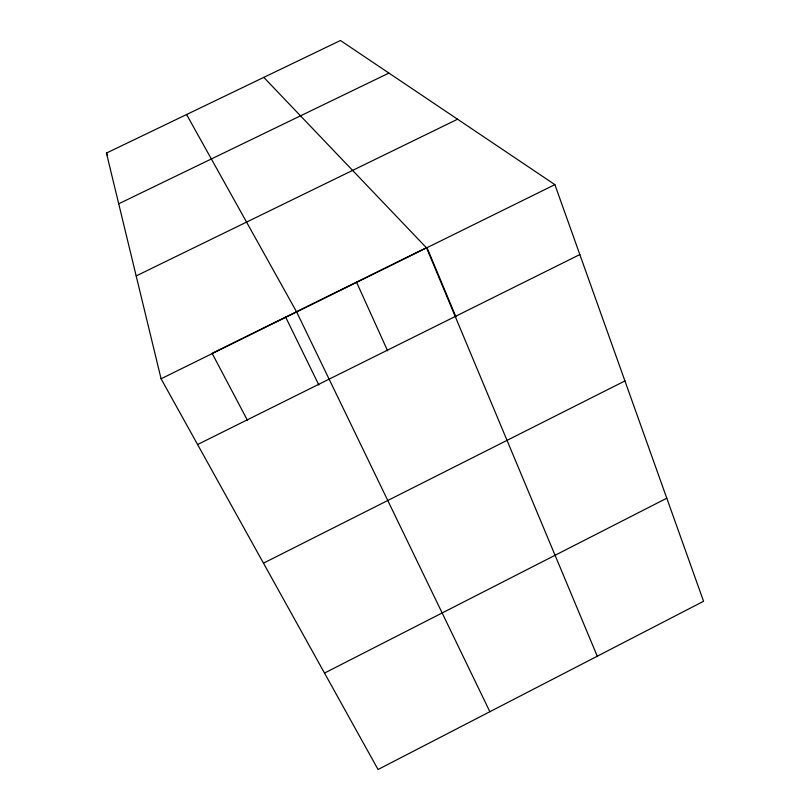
<?xml version="1.0" encoding="UTF-8"?>
<svg xmlns="http://www.w3.org/2000/svg" width="810" height="810" viewBox="0 0 810 810"><rect width="100%" height="100%" fill="white"/><g stroke="black" fill="none" stroke-linecap="round" stroke-linejoin="round"><path stroke-width="1.21" d="M324.506 673.069L666.782 498.211M263.473 563.163L624.935 380.933M197.589 444.538L579.838 254.563M161.079 378.786L554.88 184.639L703.566 601.283L378.057 769.5L161.079 378.786L106.434 153.08L340.453 40.5L554.88 184.639M136.171 275.926L457.569 119.222M118.705 203.786L388.911 73.072M263.797 77.375L426.556 247.9L597.274 656.211M186.583 114.524L296.642 311.961L489.878 711.717M106.434 153.08L107.598 155.287M247.526 420.441L212.109 353.322L426.921 247.415L455.929 316.852M285.636 317.075L318.846 384.983M356.511 282.123L387.615 350.811"/></g></svg>
